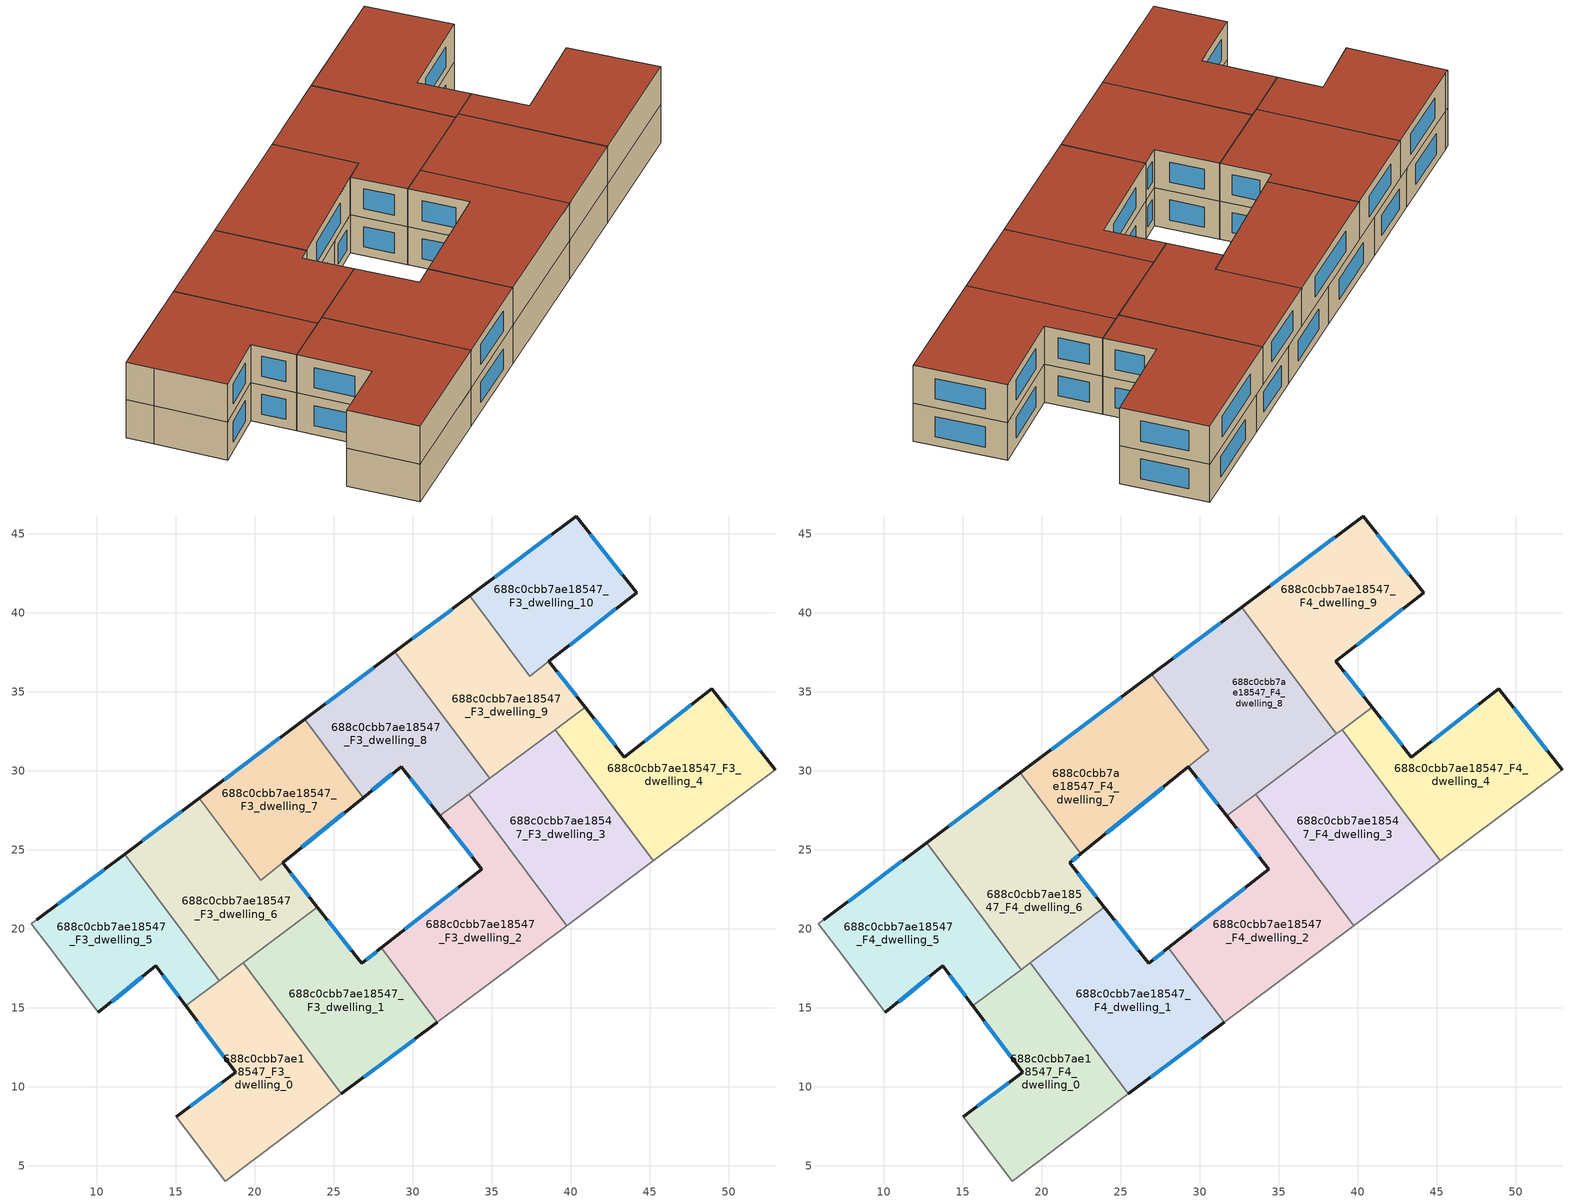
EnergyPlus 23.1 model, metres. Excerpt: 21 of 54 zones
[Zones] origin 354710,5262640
688c0cbb7ae18547_F3_dwelling_0
 floor to 688c0cbb7ae18547_F2_dwelling_0 (EU_floor_Construction): 19.28,17.85 25.49,9.54 18.12,4.03 15.05,8.1 18.8,10.91 15.63,15.12 z9
 wall outside (EU_wall_Construction): 15.63,15.12 18.8,10.91 15.05,8.1 z9:12
 wall adiabatic (EU_wall_Construction): 15.05,8.1 18.12,4.03 25.49,9.54 z9:12
 wall to 688c0cbb7ae18547_F3_dwelling_1 (EU_wall_Construction): 25.49,9.54 19.28,17.85 z9:12
 wall to 688c0cbb7ae18547_F3_dwelling_5 (EU_wall_Construction): 17.76,16.71 15.63,15.12 z9:12
 wall to 688c0cbb7ae18547_F3_dwelling_6 (EU_wall_Construction): 19.28,17.85 17.76,16.71 z9:12
 window (EU_Window_Construction): 17.92,10.25 15.93,8.76 / 16.37,14.13 18.05,11.9 z9.7:11.3
688c0cbb7ae18547_F3_dwelling_1
 floor to 688c0cbb7ae18547_F2_dwelling_1 (EU_floor_Construction): 28.01,18.78 31.54,14.07 25.49,9.54 19.28,17.85 23.97,21.36 26.76,17.81 z9
 wall outside (EU_wall_Construction): 25.49,9.54 31.54,14.07 / 28.01,18.78 26.76,17.81 23.97,21.36 z9:12
 wall to 688c0cbb7ae18547_F3_dwelling_2 (EU_wall_Construction): 31.54,14.07 28.01,18.78 z9:12
 wall to 688c0cbb7ae18547_F3_dwelling_6 (EU_wall_Construction): 23.97,21.36 19.28,17.85 z9:12
 window (EU_Window_Construction): 26.91,10.6 30.12,13 / 26.11,18.64 24.63,20.52 / 27.72,18.55 27.05,18.04 z9.7:11.3
688c0cbb7ae18547_F3_dwelling_10
 floor to 688c0cbb7ae18547_F2_dwelling_10 (EU_floor_Construction): 40.35,46.12 44.16,41.25 37.39,35.98 33.6,41.06 z9
 wall outside (EU_wall_Construction): 38.62,36.94 44.16,41.25 40.35,46.12 33.6,41.06 z9:12
 wall to 688c0cbb7ae18547_F3_dwelling_9 (EU_wall_Construction): 33.6,41.06 37.39,35.98 38.62,36.94 z9:12
 window (EU_Window_Construction): 38.76,44.93 35.18,42.25 / 43.27,42.39 41.24,44.97 / 39.92,37.95 42.86,40.24 z9.7:11.3
688c0cbb7ae18547_F3_dwelling_2
 floor to 688c0cbb7ae18547_F2_dwelling_2 (EU_floor_Construction): 33.53,28.51 39.74,20.2 31.54,14.07 28.01,18.78 34.38,23.76 31.72,27.15 z9
 wall outside (EU_wall_Construction): 31.72,27.15 34.38,23.76 28.01,18.78 z9:12
 wall to 688c0cbb7ae18547_F3_dwelling_3 (EU_wall_Construction): 39.74,20.2 33.53,28.51 z9:12
 wall adiabatic (EU_wall_Construction): 31.54,14.07 39.74,20.2 z9:12
 wall to 688c0cbb7ae18547_F3_dwelling_8 (EU_wall_Construction): 33.53,28.51 31.72,27.15 z9:12
 window (EU_Window_Construction): 32.89,22.59 29.51,19.95 / 32.34,26.35 33.76,24.55 z9.7:11.3
688c0cbb7ae18547_F3_dwelling_3
 floor to 688c0cbb7ae18547_F2_dwelling_3 (EU_floor_Construction): 39.01,32.6 45.22,24.3 39.74,20.2 33.53,28.51 z9
 wall to 688c0cbb7ae18547_F3_dwelling_4 (EU_wall_Construction): 45.22,24.3 39.01,32.6 z9:12
 wall adiabatic (EU_wall_Construction): 39.74,20.2 45.22,24.3 z9:12
 wall to 688c0cbb7ae18547_F3_dwelling_9 (EU_wall_Construction): 39.01,32.6 34.86,29.5 z9:12
 wall to 688c0cbb7ae18547_F3_dwelling_8 (EU_wall_Construction): 34.86,29.5 33.53,28.51 z9:12
688c0cbb7ae18547_F3_dwelling_4
 floor to 688c0cbb7ae18547_F2_dwelling_4 (EU_floor_Construction): 48.92,35.17 52.94,30.07 45.22,24.3 39.01,32.6 40.91,34.02 43.39,30.86 z9
 wall outside (EU_wall_Construction): 52.94,30.07 48.92,35.17 43.39,30.86 40.91,34.02 z9:12
 wall adiabatic (EU_wall_Construction): 45.22,24.3 52.94,30.07 z9:12
 wall to 688c0cbb7ae18547_F3_dwelling_9 (EU_wall_Construction): 40.91,34.02 39.01,32.6 z9:12
 window (EU_Window_Construction): 52,31.27 49.87,33.97 / 42.81,31.6 41.49,33.28 / 47.62,34.16 44.69,31.87 z9.7:11.3
688c0cbb7ae18547_F3_dwelling_5
 floor to 688c0cbb7ae18547_F2_dwelling_5 (EU_floor_Construction): 11.77,24.72 17.76,16.71 15.63,15.12 13.73,17.64 10.09,14.7 7.02,18.79 5.86,20.32 6.22,20.56 z9
 wall outside (EU_wall_Construction): 11.77,24.72 6.22,20.56 / 10.09,14.7 13.73,17.64 15.63,15.12 z9:12
 wall adiabatic (EU_wall_Construction): 6.22,20.56 5.86,20.32 7.02,18.79 10.09,14.7 z9:12
 wall to 688c0cbb7ae18547_F3_dwelling_6 (EU_wall_Construction): 17.76,16.71 11.77,24.72 z9:12
 window (EU_Window_Construction): 10.46,23.74 7.52,21.54 / 14.17,17.05 15.18,15.71 / 10.94,15.39 12.87,16.95 z9.7:11.3
688c0cbb7ae18547_F3_dwelling_6
 floor to 688c0cbb7ae18547_F2_dwelling_6 (EU_floor_Construction): 21.76,24.17 23.97,21.36 17.76,16.71 11.77,24.72 16.5,28.26 20.39,23.06 z9
 wall outside (EU_wall_Construction): 16.5,28.26 11.77,24.72 / 23.97,21.36 21.76,24.17 z9:12
 wall to 688c0cbb7ae18547_F3_dwelling_7 (EU_wall_Construction): 21.76,24.17 20.39,23.06 16.5,28.26 z9:12
 window (EU_Window_Construction): 15.39,27.43 12.88,25.55 / 23.45,22.02 22.28,23.51 z9.7:11.3
688c0cbb7ae18547_F3_dwelling_7
 floor to 688c0cbb7ae18547_F2_dwelling_7 (EU_floor_Construction): 23.16,33.25 26.86,28.3 20.39,23.06 16.5,28.26 z9
 wall outside (EU_wall_Construction): 23.16,33.25 16.5,28.26 / 21.77,24.17 26.86,28.3 z9:12
 wall to 688c0cbb7ae18547_F3_dwelling_8 (EU_wall_Construction): 26.86,28.3 23.16,33.25 z9:12
 window (EU_Window_Construction): 21.59,32.07 18.06,29.43 / 22.96,25.14 25.66,27.33 z9.7:11.3
 ceiling adiabatic (EU_roof_Construction): 22.47,24.74 20.39,23.06 26.86,28.3 23.16,33.25 16.5,28.26 18.64,29.86 z12
688c0cbb7ae18547_F3_dwelling_8
 floor to 688c0cbb7ae18547_F2_dwelling_8 (EU_floor_Construction): 28.87,37.52 34.86,29.5 31.72,27.15 29.28,30.25 26.86,28.3 23.16,33.25 z9
 wall outside (EU_wall_Construction): 26.86,28.3 29.28,30.25 31.72,27.15 / 28.87,37.52 23.16,33.25 z9:12
 wall to 688c0cbb7ae18547_F3_dwelling_9 (EU_wall_Construction): 34.86,29.5 28.87,37.52 z9:12
 window (EU_Window_Construction): 29.85,29.53 31.14,27.88 / 27.43,28.76 28.71,29.8 / 27.53,36.52 24.5,34.25 z9.7:11.3
688c0cbb7ae18547_F3_dwelling_9
 floor to 688c0cbb7ae18547_F2_dwelling_9 (EU_floor_Construction): 38.62,36.94 40.91,34.02 34.86,29.5 28.87,37.52 33.6,41.06 37.39,35.98 z9
 wall outside (EU_wall_Construction): 33.6,41.06 28.87,37.52 / 40.91,34.02 38.62,36.94 z9:12
 window (EU_Window_Construction): 32.49,40.23 29.98,38.35 / 40.37,34.71 39.16,36.25 z9.7:11.3
688c0cbb7ae18547_F4_dwelling_0
 floor to 688c0cbb7ae18547_F3_dwelling_0 (EU_floor_Construction): 19.28,17.85 25.49,9.54 18.12,4.03 15.05,8.1 18.8,10.91 15.63,15.12 z12
 wall outside (EU_wall_Construction): 15.63,15.12 18.8,10.91 15.05,8.1 z12:15
 wall adiabatic (EU_wall_Construction): 15.05,8.1 18.12,4.03 25.49,9.54 z12:15
 wall to 688c0cbb7ae18547_F4_dwelling_1 (EU_wall_Construction): 25.49,9.54 19.28,17.85 z12:15
 wall to 688c0cbb7ae18547_F4_dwelling_5 (EU_wall_Construction): 18.7,17.42 15.63,15.12 z12:15
 wall to 688c0cbb7ae18547_F4_dwelling_6 (EU_wall_Construction): 19.28,17.85 18.7,17.42 z12:15
 window (EU_Window_Construction): 17.92,10.25 15.93,8.76 / 16.37,14.13 18.05,11.9 z12.7:14.3
 roof outside (EU_roof_Construction): 25.49,9.54 19.28,17.85 15.63,15.12 18.8,10.91 15.05,8.1 18.12,4.03 z15
688c0cbb7ae18547_F4_dwelling_1
 floor to 688c0cbb7ae18547_F3_dwelling_1 (EU_floor_Construction): 28.01,18.78 31.54,14.07 25.49,9.54 19.28,17.85 23.97,21.36 26.76,17.81 z12
 wall outside (EU_wall_Construction): 25.49,9.54 31.54,14.07 / 28.01,18.78 26.76,17.81 23.97,21.36 z12:15
 wall to 688c0cbb7ae18547_F4_dwelling_2 (EU_wall_Construction): 31.54,14.07 28.01,18.78 z12:15
 wall to 688c0cbb7ae18547_F4_dwelling_6 (EU_wall_Construction): 23.97,21.36 19.28,17.85 z12:15
 window (EU_Window_Construction): 26.91,10.6 30.12,13 / 26.11,18.64 24.63,20.52 / 27.72,18.55 27.05,18.04 z12.7:14.3
 roof outside (EU_roof_Construction): 31.54,14.07 28.01,18.78 26.76,17.81 23.97,21.36 19.28,17.85 25.49,9.54 z15
688c0cbb7ae18547_F4_dwelling_2
 floor to 688c0cbb7ae18547_F3_dwelling_2 (EU_floor_Construction): 33.53,28.51 39.74,20.2 31.54,14.07 28.01,18.78 34.38,23.76 31.72,27.15 z12
 wall outside (EU_wall_Construction): 31.72,27.15 34.38,23.76 28.01,18.78 z12:15
 wall to 688c0cbb7ae18547_F4_dwelling_3 (EU_wall_Construction): 39.74,20.2 33.53,28.51 z12:15
 wall adiabatic (EU_wall_Construction): 31.54,14.07 39.74,20.2 z12:15
 wall to 688c0cbb7ae18547_F4_dwelling_8 (EU_wall_Construction): 33.53,28.51 31.72,27.15 z12:15
 window (EU_Window_Construction): 32.89,22.59 29.51,19.95 / 32.34,26.35 33.76,24.55 z12.7:14.3
 roof outside (EU_roof_Construction): 39.74,20.2 33.53,28.51 31.72,27.15 34.38,23.76 28.01,18.78 31.54,14.07 z15
688c0cbb7ae18547_F4_dwelling_3
 floor to 688c0cbb7ae18547_F3_dwelling_3 (EU_floor_Construction): 39.01,32.6 45.22,24.3 39.74,20.2 33.53,28.51 z12
 wall to 688c0cbb7ae18547_F4_dwelling_4 (EU_wall_Construction): 45.22,24.3 39.01,32.6 z12:15
 wall adiabatic (EU_wall_Construction): 39.74,20.2 45.22,24.3 z12:15
 wall to 688c0cbb7ae18547_F4_dwelling_9 (EU_wall_Construction): 39.01,32.6 38.65,32.33 z12:15
 wall to 688c0cbb7ae18547_F4_dwelling_8 (EU_wall_Construction): 38.65,32.33 33.53,28.51 z12:15
 roof outside (EU_roof_Construction): 45.22,24.3 39.01,32.6 33.53,28.51 39.74,20.2 z15
688c0cbb7ae18547_F4_dwelling_4
 floor to 688c0cbb7ae18547_F3_dwelling_4 (EU_floor_Construction): 48.92,35.17 52.94,30.07 45.22,24.3 39.01,32.6 40.91,34.02 43.39,30.86 z12
 wall outside (EU_wall_Construction): 52.94,30.07 48.92,35.17 43.39,30.86 40.91,34.02 z12:15
 wall adiabatic (EU_wall_Construction): 45.22,24.3 52.94,30.07 z12:15
 wall to 688c0cbb7ae18547_F4_dwelling_9 (EU_wall_Construction): 40.91,34.02 39.01,32.6 z12:15
 window (EU_Window_Construction): 52,31.27 49.87,33.97 / 42.81,31.6 41.49,33.28 / 47.62,34.16 44.69,31.87 z12.7:14.3
 roof outside (EU_roof_Construction): 52.94,30.07 48.92,35.17 43.39,30.86 40.91,34.02 39.01,32.6 45.22,24.3 z15
688c0cbb7ae18547_F4_dwelling_5
 floor to 688c0cbb7ae18547_F3_dwelling_5 (EU_floor_Construction): 11.77,24.72 17.76,16.71 15.63,15.12 13.73,17.64 10.09,14.7 7.02,18.79 5.86,20.32 6.22,20.56 z12
 floor to 688c0cbb7ae18547_F3_dwelling_6 (EU_floor_Construction): 12.71,25.43 18.7,17.42 17.76,16.71 11.77,24.72 z12
 wall outside (EU_wall_Construction): 12.71,25.43 6.22,20.56 / 10.09,14.7 13.73,17.64 15.63,15.12 z12:15
 wall adiabatic (EU_wall_Construction): 6.22,20.56 5.86,20.32 7.02,18.79 10.09,14.7 z12:15
 wall to 688c0cbb7ae18547_F4_dwelling_6 (EU_wall_Construction): 18.71,17.42 12.71,25.43 z12:15
 window (EU_Window_Construction): 11.19,24.28 7.74,21.71 / 14.17,17.05 15.18,15.71 / 10.94,15.39 12.87,16.95 z12.7:14.3
 roof outside (EU_roof_Construction): 18.71,17.42 12.71,25.43 6.22,20.56 5.86,20.32 7.02,18.79 10.09,14.7 13.73,17.64 15.63,15.12 z15
688c0cbb7ae18547_F4_dwelling_6
 floor to 688c0cbb7ae18547_F3_dwelling_6 (EU_floor_Construction): 21.76,24.17 23.97,21.36 18.7,17.42 12.71,25.43 16.5,28.26 20.39,23.06 z12
 floor to 688c0cbb7ae18547_F3_dwelling_7 (EU_floor_Construction): 18.64,29.86 22.47,24.74 20.39,23.06 16.5,28.26 z12
 wall outside (EU_wall_Construction): 23.97,21.36 21.76,24.17 22.47,24.74 / 18.64,29.86 12.71,25.43 z12:15
 wall to 688c0cbb7ae18547_F4_dwelling_7 (EU_wall_Construction): 22.47,24.74 18.64,29.86 z12:15
 window (EU_Window_Construction): 23.45,22.02 22.28,23.51 / 17.25,28.82 14.11,26.47 / 21.93,24.3 22.3,24.61 z12.7:14.3
 roof outside (EU_roof_Construction): 23.97,21.36 21.76,24.17 22.47,24.74 18.64,29.86 12.71,25.43 18.71,17.42 z15
688c0cbb7ae18547_F4_dwelling_7
 floor adiabatic (EU_floor_Construction): 23.16,33.25 26.86,28.3 22.47,24.74 18.64,29.86 z12
 floor to 688c0cbb7ae18547_F3_dwelling_8 (EU_floor_Construction): 26.98,36.1 30.57,31.3 26.86,28.3 23.16,33.25 z12
 wall outside (EU_wall_Construction): 26.98,36.11 18.64,29.86 / 22.47,24.74 29.28,30.26 z12:15
 wall to 688c0cbb7ae18547_F4_dwelling_8 (EU_wall_Construction): 29.28,30.26 30.57,31.3 26.98,36.11 z12:15
 window (EU_Window_Construction): 25.02,34.64 20.6,31.33 / 24.07,26.04 27.68,28.96 z12.7:14.3
 roof outside (EU_roof_Construction): 30.57,31.3 26.98,36.11 18.64,29.86 22.47,24.74 z15
688c0cbb7ae18547_F4_dwelling_8
 floor to 688c0cbb7ae18547_F3_dwelling_8 (EU_floor_Construction): 28.87,37.52 34.86,29.5 31.72,27.15 29.28,30.25 30.57,31.3 26.98,36.1 z12
 floor to 688c0cbb7ae18547_F3_dwelling_9 (EU_floor_Construction): 32.65,40.35 38.65,32.33 34.86,29.5 28.87,37.52 z12
 wall outside (EU_wall_Construction): 32.65,40.35 26.98,36.11 / 29.28,30.25 31.72,27.15 z12:15
 wall to 688c0cbb7ae18547_F4_dwelling_9 (EU_wall_Construction): 38.65,32.33 32.65,40.35 z12:15
 window (EU_Window_Construction): 31.32,39.35 28.31,37.1 / 29.85,29.53 31.14,27.88 z12.7:14.3
 roof outside (EU_roof_Construction): 38.65,32.33 32.65,40.35 26.98,36.11 30.57,31.3 29.28,30.25 31.72,27.15 z15
688c0cbb7ae18547_F4_dwelling_9
 floor to 688c0cbb7ae18547_F3_dwelling_10 (EU_floor_Construction): 40.35,46.12 44.16,41.25 37.39,35.98 33.6,41.06 z12
 floor to 688c0cbb7ae18547_F3_dwelling_9 (EU_floor_Construction): 38.62,36.94 40.91,34.02 38.65,32.33 32.65,40.35 33.6,41.06 37.39,35.98 z12
 wall outside (EU_wall_Construction): 40.91,34.02 38.62,36.94 44.16,41.25 40.35,46.12 32.65,40.35 z12:15
 window (EU_Window_Construction): 40.37,34.71 39.16,36.25 / 38.54,44.76 34.46,41.71 / 43.27,42.39 41.24,44.97 / 39.92,37.95 42.86,40.24 z12.7:14.3
 roof outside (EU_roof_Construction): 40.91,34.02 38.62,36.94 44.16,41.25 40.35,46.12 32.65,40.35 38.65,32.33 z15
[Building]
EU S2 Campaign: North Axis=0; Terrain=City; Solar Distribution=FullExterior
[Site:Location]
Budapest.Ferenc.Liszt.Intl.AP: Latitude=47.437; Longitude=19.256; Time Zone=1; Elevation=185
[SizingPeriod:WeatherFileDays]
AnnualSizingPeriod: Begin Month=1; Begin Day of Month=1; End Month=12; End Day of Month=31; Day of Week for Start Day=Monday; Use Weather File Daylight Saving Period=No; Use Weather File Rain and Snow Indicators=No
[MATERIAL]
EU_InternalMass_Material: Roughness=MediumRough; Thickness=0.1; Conductivity=1; Density=1800; Specific Heat=900; Thermal Absorptance=0.9; Solar Absorptance=0.7; Visible Absorptance=0.7
[MATERIAL:NOMASS] Roughness=MediumRough; Thermal Absorptance=0.9; Solar Absorptance=0.7; Visible Absorptance=0.7
Name | Thermal Resistance
EU_wall_NoMass | 0.832559
EU_roof_NoMass | 1.39638
EU_floor_NoMass | 0.872794
[WINDOWMATERIAL:SIMPLEGLAZINGSYSTEM]
EU_Window_SimpleGlazing: UFactor=2.79869; Solar Heat Gain Coefficient=0.75; Visible Transmittance=0.75
[CONSTRUCTION]
EU_wall_Construction: EU_wall_NoMass
EU_roof_Construction: EU_roof_NoMass
EU_floor_Construction: EU_floor_NoMass
EU_Window_Construction: EU_Window_SimpleGlazing
EU_InternalMass_Construction: EU_InternalMass_Material
[ZONE] Type=1; Multiplier=1; Ceiling Height=autocalculate; Floor Area=autocalculate; Part of Total Floor Area=Yes
Name | Volume
688c0cbb7ae18547_F3_dwelling_0; 688c0cbb7ae18547_F4_dwelling_0 | 212.849
688c0cbb7ae18547_F3_dwelling_1; 688c0cbb7ae18547_F4_dwelling_1 | 212.875
688c0cbb7ae18547_F3_dwelling_10 | 159.694
688c0cbb7ae18547_F3_dwelling_2; 688c0cbb7ae18547_F4_dwelling_2 | 212.878
688c0cbb7ae18547_F3_dwelling_3; 688c0cbb7ae18547_F4_dwelling_3 | 212.874
688c0cbb7ae18547_F3_dwelling_4; 688c0cbb7ae18547_F4_dwelling_4 | 212.853
688c0cbb7ae18547_F3_dwelling_5 | 177.397
688c0cbb7ae18547_F4_dwelling_5 | 212.871
688c0cbb7ae18547_F3_dwelling_6 | 196.616
688c0cbb7ae18547_F4_dwelling_6 | 212.856
688c0cbb7ae18547_F3_dwelling_7 | 158.168
688c0cbb7ae18547_F4_dwelling_7 | 193.563
688c0cbb7ae18547_F3_dwelling_8 | 177.402
688c0cbb7ae18547_F4_dwelling_8 | 232.188
688c0cbb7ae18547_F3_dwelling_9 | 195.081
688c0cbb7ae18547_F4_dwelling_9 | 212.866
[INTERNALMASS] Construction=EU_InternalMass_Construction
Name | Zone or ZoneList | Surface Area
688c0cbb7ae18547_F3_dwelling_0_EU_InternalMass | 688c0cbb7ae18547_F3_dwelling_0 | 70.9497
688c0cbb7ae18547_F3_dwelling_1_EU_InternalMass | 688c0cbb7ae18547_F3_dwelling_1 | 70.9583
688c0cbb7ae18547_F3_dwelling_2_EU_InternalMass | 688c0cbb7ae18547_F3_dwelling_2 | 70.9593
688c0cbb7ae18547_F3_dwelling_3_EU_InternalMass | 688c0cbb7ae18547_F3_dwelling_3 | 70.9579
688c0cbb7ae18547_F3_dwelling_4_EU_InternalMass | 688c0cbb7ae18547_F3_dwelling_4 | 70.9509
688c0cbb7ae18547_F3_dwelling_5_EU_InternalMass | 688c0cbb7ae18547_F3_dwelling_5 | 59.1323
688c0cbb7ae18547_F3_dwelling_6_EU_InternalMass | 688c0cbb7ae18547_F3_dwelling_6 | 65.5346
688c0cbb7ae18547_F3_dwelling_7_EU_InternalMass | 688c0cbb7ae18547_F3_dwelling_7 | 52.7254
688c0cbb7ae18547_F3_dwelling_8_EU_InternalMass | 688c0cbb7ae18547_F3_dwelling_8 | 59.1342
688c0cbb7ae18547_F3_dwelling_9_EU_InternalMass | 688c0cbb7ae18547_F3_dwelling_9 | 65.0255
688c0cbb7ae18547_F3_dwelling_10_EU_InternalMass | 688c0cbb7ae18547_F3_dwelling_10 | 53.2332
688c0cbb7ae18547_F4_dwelling_0_EU_InternalMass | 688c0cbb7ae18547_F4_dwelling_0 | 70.9497
688c0cbb7ae18547_F4_dwelling_1_EU_InternalMass | 688c0cbb7ae18547_F4_dwelling_1 | 70.9583
688c0cbb7ae18547_F4_dwelling_2_EU_InternalMass | 688c0cbb7ae18547_F4_dwelling_2 | 70.9593
688c0cbb7ae18547_F4_dwelling_3_EU_InternalMass | 688c0cbb7ae18547_F4_dwelling_3 | 70.9579
688c0cbb7ae18547_F4_dwelling_4_EU_InternalMass | 688c0cbb7ae18547_F4_dwelling_4 | 70.9509
688c0cbb7ae18547_F4_dwelling_5_EU_InternalMass | 688c0cbb7ae18547_F4_dwelling_5 | 70.957
688c0cbb7ae18547_F4_dwelling_6_EU_InternalMass | 688c0cbb7ae18547_F4_dwelling_6 | 70.952
688c0cbb7ae18547_F4_dwelling_7_EU_InternalMass | 688c0cbb7ae18547_F4_dwelling_7 | 64.5223
688c0cbb7ae18547_F4_dwelling_8_EU_InternalMass | 688c0cbb7ae18547_F4_dwelling_8 | 77.3939
688c0cbb7ae18547_F4_dwelling_9_EU_InternalMass | 688c0cbb7ae18547_F4_dwelling_9 | 70.9552
[OTHEREQUIPMENT] Fuel Type=Electricity; Design Level Calculation Method=Watts/Area; Power per Zone Floor Area=1; Fraction Latent=0; Fraction Radiant=0; Fraction Lost=0; Carbon Dioxide Generation Rate=0; EndUse Subcategory=EU_Step8_InternalGains
Name | Zone or ZoneList or Space or SpaceList | Schedule
EU_Step8_InternalGain_688c0cbb7ae18547_F3_dwelling_0_f000 | 688c0cbb7ae18547_F3_dwelling_0 | EU_Step8_GainSchedule_688c0cbb7ae18547_F3_dwelling_0_f000
EU_Step8_InternalGain_688c0cbb7ae18547_F3_dwelling_1_f000 | 688c0cbb7ae18547_F3_dwelling_1 | EU_Step8_GainSchedule_688c0cbb7ae18547_F3_dwelling_1_f000
EU_Step8_InternalGain_688c0cbb7ae18547_F3_dwelling_2_f000 | 688c0cbb7ae18547_F3_dwelling_2 | EU_Step8_GainSchedule_688c0cbb7ae18547_F3_dwelling_2_f000
EU_Step8_InternalGain_688c0cbb7ae18547_F3_dwelling_3_f000 | 688c0cbb7ae18547_F3_dwelling_3 | EU_Step8_GainSchedule_688c0cbb7ae18547_F3_dwelling_3_f000
EU_Step8_InternalGain_688c0cbb7ae18547_F3_dwelling_4_f000 | 688c0cbb7ae18547_F3_dwelling_4 | EU_Step8_GainSchedule_688c0cbb7ae18547_F3_dwelling_4_f000
EU_Step8_InternalGain_688c0cbb7ae18547_F3_dwelling_5_f000 | 688c0cbb7ae18547_F3_dwelling_5 | EU_Step8_GainSchedule_688c0cbb7ae18547_F3_dwelling_5_f000
EU_Step8_InternalGain_688c0cbb7ae18547_F3_dwelling_6_f000 | 688c0cbb7ae18547_F3_dwelling_6 | EU_Step8_GainSchedule_688c0cbb7ae18547_F3_dwelling_6_f000
EU_Step8_InternalGain_688c0cbb7ae18547_F3_dwelling_7_f000 | 688c0cbb7ae18547_F3_dwelling_7 | EU_Step8_GainSchedule_688c0cbb7ae18547_F3_dwelling_7_f000
EU_Step8_InternalGain_688c0cbb7ae18547_F3_dwelling_8_f000 | 688c0cbb7ae18547_F3_dwelling_8 | EU_Step8_GainSchedule_688c0cbb7ae18547_F3_dwelling_8_f000
EU_Step8_InternalGain_688c0cbb7ae18547_F3_dwelling_9_f000 | 688c0cbb7ae18547_F3_dwelling_9 | EU_Step8_GainSchedule_688c0cbb7ae18547_F3_dwelling_9_f000
EU_Step8_InternalGain_688c0cbb7ae18547_F3_dwelling_10_f000 | 688c0cbb7ae18547_F3_dwelling_10 | EU_Step8_GainSchedule_688c0cbb7ae18547_F3_dwelling_10_f000
EU_Step8_InternalGain_688c0cbb7ae18547_F4_dwelling_0_f000 | 688c0cbb7ae18547_F4_dwelling_0 | EU_Step8_GainSchedule_688c0cbb7ae18547_F4_dwelling_0_f000
EU_Step8_InternalGain_688c0cbb7ae18547_F4_dwelling_1_f000 | 688c0cbb7ae18547_F4_dwelling_1 | EU_Step8_GainSchedule_688c0cbb7ae18547_F4_dwelling_1_f000
EU_Step8_InternalGain_688c0cbb7ae18547_F4_dwelling_2_f000 | 688c0cbb7ae18547_F4_dwelling_2 | EU_Step8_GainSchedule_688c0cbb7ae18547_F4_dwelling_2_f000
EU_Step8_InternalGain_688c0cbb7ae18547_F4_dwelling_3_f000 | 688c0cbb7ae18547_F4_dwelling_3 | EU_Step8_GainSchedule_688c0cbb7ae18547_F4_dwelling_3_f000
EU_Step8_InternalGain_688c0cbb7ae18547_F4_dwelling_4_f000 | 688c0cbb7ae18547_F4_dwelling_4 | EU_Step8_GainSchedule_688c0cbb7ae18547_F4_dwelling_4_f000
EU_Step8_InternalGain_688c0cbb7ae18547_F4_dwelling_5_f000 | 688c0cbb7ae18547_F4_dwelling_5 | EU_Step8_GainSchedule_688c0cbb7ae18547_F4_dwelling_5_f000
EU_Step8_InternalGain_688c0cbb7ae18547_F4_dwelling_6_f000 | 688c0cbb7ae18547_F4_dwelling_6 | EU_Step8_GainSchedule_688c0cbb7ae18547_F4_dwelling_6_f000
EU_Step8_InternalGain_688c0cbb7ae18547_F4_dwelling_7_f000 | 688c0cbb7ae18547_F4_dwelling_7 | EU_Step8_GainSchedule_688c0cbb7ae18547_F4_dwelling_7_f000
EU_Step8_InternalGain_688c0cbb7ae18547_F4_dwelling_8_f000 | 688c0cbb7ae18547_F4_dwelling_8 | EU_Step8_GainSchedule_688c0cbb7ae18547_F4_dwelling_8_f000
EU_Step8_InternalGain_688c0cbb7ae18547_F4_dwelling_9_f000 | 688c0cbb7ae18547_F4_dwelling_9 | EU_Step8_GainSchedule_688c0cbb7ae18547_F4_dwelling_9_f000
[ZONEVENTILATION:DESIGNFLOWRATE] Schedule=EU_AlwaysOn; Design Flow Rate Calculation Method=AirChanges/Hour; Air Changes per Hour=0.475469; Ventilation Type=Natural; Fan Pressure Rise=0; Fan Total Efficiency=1; Constant Term Coefficient=1; Temperature Term Coefficient=0; Velocity Term Coefficient=0; Velocity Squared Term Coefficient=0; Minimum Indoor Temperature=-100; Maximum Indoor Temperature=100; Delta Temperature=-100; Minimum Outdoor Temperature=-100; Maximum Outdoor Temperature=100; Maximum Wind Speed=40
Name | Zone or ZoneList or Space or SpaceList
EU_ConstantAir_688c0cbb7ae18547_F3_dwelling_0 | 688c0cbb7ae18547_F3_dwelling_0
EU_ConstantAir_688c0cbb7ae18547_F3_dwelling_1 | 688c0cbb7ae18547_F3_dwelling_1
EU_ConstantAir_688c0cbb7ae18547_F3_dwelling_2 | 688c0cbb7ae18547_F3_dwelling_2
EU_ConstantAir_688c0cbb7ae18547_F3_dwelling_3 | 688c0cbb7ae18547_F3_dwelling_3
EU_ConstantAir_688c0cbb7ae18547_F3_dwelling_4 | 688c0cbb7ae18547_F3_dwelling_4
EU_ConstantAir_688c0cbb7ae18547_F3_dwelling_5 | 688c0cbb7ae18547_F3_dwelling_5
EU_ConstantAir_688c0cbb7ae18547_F3_dwelling_6 | 688c0cbb7ae18547_F3_dwelling_6
EU_ConstantAir_688c0cbb7ae18547_F3_dwelling_7 | 688c0cbb7ae18547_F3_dwelling_7
EU_ConstantAir_688c0cbb7ae18547_F3_dwelling_8 | 688c0cbb7ae18547_F3_dwelling_8
EU_ConstantAir_688c0cbb7ae18547_F3_dwelling_9 | 688c0cbb7ae18547_F3_dwelling_9
EU_ConstantAir_688c0cbb7ae18547_F3_dwelling_10 | 688c0cbb7ae18547_F3_dwelling_10
EU_ConstantAir_688c0cbb7ae18547_F4_dwelling_0 | 688c0cbb7ae18547_F4_dwelling_0
EU_ConstantAir_688c0cbb7ae18547_F4_dwelling_1 | 688c0cbb7ae18547_F4_dwelling_1
EU_ConstantAir_688c0cbb7ae18547_F4_dwelling_2 | 688c0cbb7ae18547_F4_dwelling_2
EU_ConstantAir_688c0cbb7ae18547_F4_dwelling_3 | 688c0cbb7ae18547_F4_dwelling_3
EU_ConstantAir_688c0cbb7ae18547_F4_dwelling_4 | 688c0cbb7ae18547_F4_dwelling_4
EU_ConstantAir_688c0cbb7ae18547_F4_dwelling_5 | 688c0cbb7ae18547_F4_dwelling_5
EU_ConstantAir_688c0cbb7ae18547_F4_dwelling_6 | 688c0cbb7ae18547_F4_dwelling_6
EU_ConstantAir_688c0cbb7ae18547_F4_dwelling_7 | 688c0cbb7ae18547_F4_dwelling_7
EU_ConstantAir_688c0cbb7ae18547_F4_dwelling_8 | 688c0cbb7ae18547_F4_dwelling_8
EU_ConstantAir_688c0cbb7ae18547_F4_dwelling_9 | 688c0cbb7ae18547_F4_dwelling_9
[HVACTEMPLATE:THERMOSTAT] Constant Heating Setpoint=20; Constant Cooling Setpoint=50
EU_HeatOnly_688c0cbb7ae18547_F0_dwelling_0; EU_HeatOnly_688c0cbb7ae18547_F0_dwelling_1; EU_HeatOnly_688c0cbb7ae18547_F0_dwelling_2; EU_HeatOnly_688c0cbb7ae18547_F0_dwelling_3; EU_HeatOnly_688c0cbb7ae18547_F0_dwelling_4; EU_HeatOnly_688c0cbb7ae18547_F0_dwelling_5; EU_HeatOnly_688c0cbb7ae18547_F0_dwelling_6; EU_HeatOnly_688c0cbb7ae18547_F0_dwelling_7; EU_HeatOnly_688c0cbb7ae18547_F0_dwelling_8; EU_HeatOnly_688c0cbb7ae18547_F0_dwelling_9; EU_HeatOnly_688c0cbb7ae18547_F0_dwelling_10; EU_HeatOnly_688c0cbb7ae18547_F1_dwelling_0; EU_HeatOnly_688c0cbb7ae18547_F1_dwelling_1; EU_HeatOnly_688c0cbb7ae18547_F1_dwelling_2; EU_HeatOnly_688c0cbb7ae18547_F1_dwelling_3; EU_HeatOnly_688c0cbb7ae18547_F1_dwelling_4; EU_HeatOnly_688c0cbb7ae18547_F1_dwelling_5; EU_HeatOnly_688c0cbb7ae18547_F1_dwelling_6; EU_HeatOnly_688c0cbb7ae18547_F1_dwelling_7; EU_HeatOnly_688c0cbb7ae18547_F1_dwelling_8; EU_HeatOnly_688c0cbb7ae18547_F1_dwelling_9; EU_HeatOnly_688c0cbb7ae18547_F1_dwelling_10; EU_HeatOnly_688c0cbb7ae18547_F2_dwelling_0; EU_HeatOnly_688c0cbb7ae18547_F2_dwelling_1; EU_HeatOnly_688c0cbb7ae18547_F2_dwelling_2; EU_HeatOnly_688c0cbb7ae18547_F2_dwelling_3; EU_HeatOnly_688c0cbb7ae18547_F2_dwelling_4; EU_HeatOnly_688c0cbb7ae18547_F2_dwelling_5; EU_HeatOnly_688c0cbb7ae18547_F2_dwelling_6; EU_HeatOnly_688c0cbb7ae18547_F2_dwelling_7; EU_HeatOnly_688c0cbb7ae18547_F2_dwelling_8; EU_HeatOnly_688c0cbb7ae18547_F2_dwelling_9; EU_HeatOnly_688c0cbb7ae18547_F2_dwelling_10; EU_HeatOnly_688c0cbb7ae18547_F3_dwelling_0; EU_HeatOnly_688c0cbb7ae18547_F3_dwelling_1; EU_HeatOnly_688c0cbb7ae18547_F3_dwelling_2; EU_HeatOnly_688c0cbb7ae18547_F3_dwelling_3; EU_HeatOnly_688c0cbb7ae18547_F3_dwelling_4; EU_HeatOnly_688c0cbb7ae18547_F3_dwelling_5; EU_HeatOnly_688c0cbb7ae18547_F3_dwelling_6; EU_HeatOnly_688c0cbb7ae18547_F3_dwelling_7; EU_HeatOnly_688c0cbb7ae18547_F3_dwelling_8; EU_HeatOnly_688c0cbb7ae18547_F3_dwelling_9; EU_HeatOnly_688c0cbb7ae18547_F3_dwelling_10; EU_HeatOnly_688c0cbb7ae18547_F4_dwelling_0; EU_HeatOnly_688c0cbb7ae18547_F4_dwelling_1; EU_HeatOnly_688c0cbb7ae18547_F4_dwelling_2; EU_HeatOnly_688c0cbb7ae18547_F4_dwelling_3; EU_HeatOnly_688c0cbb7ae18547_F4_dwelling_4; EU_HeatOnly_688c0cbb7ae18547_F4_dwelling_5; EU_HeatOnly_688c0cbb7ae18547_F4_dwelling_6; EU_HeatOnly_688c0cbb7ae18547_F4_dwelling_7; EU_HeatOnly_688c0cbb7ae18547_F4_dwelling_8; EU_HeatOnly_688c0cbb7ae18547_F4_dwelling_9
[HVACTEMPLATE:ZONE:IDEALLOADSAIRSYSTEM] System Availability Schedule=EU_AlwaysOn; Maximum Heating Supply Air Temperature=50; Minimum Cooling Supply Air Temperature=13; Maximum Heating Supply Air Humidity Ratio=0.0156; Minimum Cooling Supply Air Humidity Ratio=0.0077; Heating Limit=NoLimit; Cooling Limit=NoLimit; Heating Availability Schedule=EU_AlwaysOn; Cooling Availability Schedule=EU_CoolingOff; Dehumidification Control Type=ConstantSensibleHeatRatio; Cooling Sensible Heat Ratio=0.7; Dehumidification Setpoint=60; Humidification Control Type=None; Humidification Setpoint=30; Outdoor Air Method=None; Outdoor Air Flow Rate per Person=0.00944; Outdoor Air Flow Rate per Zone Floor Area=0; Outdoor Air Flow Rate per Zone=0; Demand Controlled Ventilation Type=None; Outdoor Air Economizer Type=NoEconomizer; Heat Recovery Type=None; Sensible Heat Recovery Effectiveness=0.7; Latent Heat Recovery Effectiveness=0.65
Name | Template Thermostat
688c0cbb7ae18547_F3_dwelling_0 | EU_HeatOnly_688c0cbb7ae18547_F3_dwelling_0
688c0cbb7ae18547_F3_dwelling_1 | EU_HeatOnly_688c0cbb7ae18547_F3_dwelling_1
688c0cbb7ae18547_F3_dwelling_2 | EU_HeatOnly_688c0cbb7ae18547_F3_dwelling_2
688c0cbb7ae18547_F3_dwelling_3 | EU_HeatOnly_688c0cbb7ae18547_F3_dwelling_3
688c0cbb7ae18547_F3_dwelling_4 | EU_HeatOnly_688c0cbb7ae18547_F3_dwelling_4
688c0cbb7ae18547_F3_dwelling_5 | EU_HeatOnly_688c0cbb7ae18547_F3_dwelling_5
688c0cbb7ae18547_F3_dwelling_6 | EU_HeatOnly_688c0cbb7ae18547_F3_dwelling_6
688c0cbb7ae18547_F3_dwelling_7 | EU_HeatOnly_688c0cbb7ae18547_F3_dwelling_7
688c0cbb7ae18547_F3_dwelling_8 | EU_HeatOnly_688c0cbb7ae18547_F3_dwelling_8
688c0cbb7ae18547_F3_dwelling_9 | EU_HeatOnly_688c0cbb7ae18547_F3_dwelling_9
688c0cbb7ae18547_F3_dwelling_10 | EU_HeatOnly_688c0cbb7ae18547_F3_dwelling_10
688c0cbb7ae18547_F4_dwelling_0 | EU_HeatOnly_688c0cbb7ae18547_F4_dwelling_0
688c0cbb7ae18547_F4_dwelling_1 | EU_HeatOnly_688c0cbb7ae18547_F4_dwelling_1
688c0cbb7ae18547_F4_dwelling_2 | EU_HeatOnly_688c0cbb7ae18547_F4_dwelling_2
688c0cbb7ae18547_F4_dwelling_3 | EU_HeatOnly_688c0cbb7ae18547_F4_dwelling_3
688c0cbb7ae18547_F4_dwelling_4 | EU_HeatOnly_688c0cbb7ae18547_F4_dwelling_4
688c0cbb7ae18547_F4_dwelling_5 | EU_HeatOnly_688c0cbb7ae18547_F4_dwelling_5
688c0cbb7ae18547_F4_dwelling_6 | EU_HeatOnly_688c0cbb7ae18547_F4_dwelling_6
688c0cbb7ae18547_F4_dwelling_7 | EU_HeatOnly_688c0cbb7ae18547_F4_dwelling_7
688c0cbb7ae18547_F4_dwelling_8 | EU_HeatOnly_688c0cbb7ae18547_F4_dwelling_8
688c0cbb7ae18547_F4_dwelling_9 | EU_HeatOnly_688c0cbb7ae18547_F4_dwelling_9
[SIZING:ZONE] Zone Cooling Design Supply Air Temperature Input Method=SupplyAirTemperature; Zone Cooling Design Supply Air Temperature=13; Zone Heating Design Supply Air Temperature Input Method=SupplyAirTemperature; Zone Heating Design Supply Air Temperature=50; Zone Cooling Design Supply Air Humidity Ratio=0.008; Zone Heating Design Supply Air Humidity Ratio=0.008; Cooling Design Air Flow Method=DesignDay; Cooling Design Air Flow Rate=0; Cooling Minimum Air Flow per Zone Floor Area=0.000762; Cooling Minimum Air Flow=0; Cooling Minimum Air Flow Fraction=0.2; Heating Design Air Flow Method=DesignDay; Heating Design Air Flow Rate=0; Heating Maximum Air Flow per Zone Floor Area=0.002032; Heating Maximum Air Flow=0.141576; Heating Maximum Air Flow Fraction=0.3; Account for Dedicated Outdoor Air System=No; Dedicated Outdoor Air System Control Strategy=NeutralSupplyAir; Dedicated Outdoor Air Low Setpoint Temperature for Design=autosize; Dedicated Outdoor Air High Setpoint Temperature for Design=autosize; Zone Load Sizing Method=Sensible Load Only No Latent Load; Zone Latent Cooling Design Supply Air Humidity Ratio Input Method=HumidityRatioDifference; Zone Cooling Design Supply Air Humidity Ratio Difference=0.005; Zone Latent Heating Design Supply Air Humidity Ratio Input Method=HumidityRatioDifference; Zone Humidification Design Supply Air Humidity Ratio Difference=0.005
688c0cbb7ae18547_F3_dwelling_0; 688c0cbb7ae18547_F3_dwelling_1; 688c0cbb7ae18547_F3_dwelling_2; 688c0cbb7ae18547_F3_dwelling_3; 688c0cbb7ae18547_F3_dwelling_4; 688c0cbb7ae18547_F3_dwelling_5; 688c0cbb7ae18547_F3_dwelling_6; 688c0cbb7ae18547_F3_dwelling_7; 688c0cbb7ae18547_F3_dwelling_8; 688c0cbb7ae18547_F3_dwelling_9; 688c0cbb7ae18547_F3_dwelling_10; 688c0cbb7ae18547_F4_dwelling_0; 688c0cbb7ae18547_F4_dwelling_1; 688c0cbb7ae18547_F4_dwelling_2; 688c0cbb7ae18547_F4_dwelling_3; 688c0cbb7ae18547_F4_dwelling_4; 688c0cbb7ae18547_F4_dwelling_5; 688c0cbb7ae18547_F4_dwelling_6; 688c0cbb7ae18547_F4_dwelling_7; 688c0cbb7ae18547_F4_dwelling_8; 688c0cbb7ae18547_F4_dwelling_9
[SCHEDULE:CONSTANT]
Name | Hourly Value
EU_AlwaysOn | 1
EU_CoolingOff | 0
[SCHEDULE:FILE] Column Number=1; Rows to Skip at Top=0; Number of Hours of Data=8760; Column Separator=Comma; Interpolate to Timestep=No; Minutes per Item=60; Adjust Schedule for Daylight Savings=Yes
Name | File
EU_Step8_GainSchedule_688c0cbb7ae18547_F3_dwelling_0_f000 | ../../schedules/688c0cbb7ae18547/688c0cbb7ae18547_F3_dwelling_0_f000_gain.csv
EU_Step8_GainSchedule_688c0cbb7ae18547_F3_dwelling_1_f000 | ../../schedules/688c0cbb7ae18547/688c0cbb7ae18547_F3_dwelling_1_f000_gain.csv
EU_Step8_GainSchedule_688c0cbb7ae18547_F3_dwelling_2_f000 | ../../schedules/688c0cbb7ae18547/688c0cbb7ae18547_F3_dwelling_2_f000_gain.csv
EU_Step8_GainSchedule_688c0cbb7ae18547_F3_dwelling_3_f000 | ../../schedules/688c0cbb7ae18547/688c0cbb7ae18547_F3_dwelling_3_f000_gain.csv
EU_Step8_GainSchedule_688c0cbb7ae18547_F3_dwelling_4_f000 | ../../schedules/688c0cbb7ae18547/688c0cbb7ae18547_F3_dwelling_4_f000_gain.csv
EU_Step8_GainSchedule_688c0cbb7ae18547_F3_dwelling_5_f000 | ../../schedules/688c0cbb7ae18547/688c0cbb7ae18547_F3_dwelling_5_f000_gain.csv
EU_Step8_GainSchedule_688c0cbb7ae18547_F3_dwelling_6_f000 | ../../schedules/688c0cbb7ae18547/688c0cbb7ae18547_F3_dwelling_6_f000_gain.csv
EU_Step8_GainSchedule_688c0cbb7ae18547_F3_dwelling_7_f000 | ../../schedules/688c0cbb7ae18547/688c0cbb7ae18547_F3_dwelling_7_f000_gain.csv
EU_Step8_GainSchedule_688c0cbb7ae18547_F3_dwelling_8_f000 | ../../schedules/688c0cbb7ae18547/688c0cbb7ae18547_F3_dwelling_8_f000_gain.csv
EU_Step8_GainSchedule_688c0cbb7ae18547_F3_dwelling_9_f000 | ../../schedules/688c0cbb7ae18547/688c0cbb7ae18547_F3_dwelling_9_f000_gain.csv
EU_Step8_GainSchedule_688c0cbb7ae18547_F3_dwelling_10_f000 | ../../schedules/688c0cbb7ae18547/688c0cbb7ae18547_F3_dwelling_10_f000_gain.csv
EU_Step8_GainSchedule_688c0cbb7ae18547_F4_dwelling_0_f000 | ../../schedules/688c0cbb7ae18547/688c0cbb7ae18547_F4_dwelling_0_f000_gain.csv
EU_Step8_GainSchedule_688c0cbb7ae18547_F4_dwelling_1_f000 | ../../schedules/688c0cbb7ae18547/688c0cbb7ae18547_F4_dwelling_1_f000_gain.csv
EU_Step8_GainSchedule_688c0cbb7ae18547_F4_dwelling_2_f000 | ../../schedules/688c0cbb7ae18547/688c0cbb7ae18547_F4_dwelling_2_f000_gain.csv
EU_Step8_GainSchedule_688c0cbb7ae18547_F4_dwelling_3_f000 | ../../schedules/688c0cbb7ae18547/688c0cbb7ae18547_F4_dwelling_3_f000_gain.csv
EU_Step8_GainSchedule_688c0cbb7ae18547_F4_dwelling_4_f000 | ../../schedules/688c0cbb7ae18547/688c0cbb7ae18547_F4_dwelling_4_f000_gain.csv
EU_Step8_GainSchedule_688c0cbb7ae18547_F4_dwelling_5_f000 | ../../schedules/688c0cbb7ae18547/688c0cbb7ae18547_F4_dwelling_5_f000_gain.csv
EU_Step8_GainSchedule_688c0cbb7ae18547_F4_dwelling_6_f000 | ../../schedules/688c0cbb7ae18547/688c0cbb7ae18547_F4_dwelling_6_f000_gain.csv
EU_Step8_GainSchedule_688c0cbb7ae18547_F4_dwelling_7_f000 | ../../schedules/688c0cbb7ae18547/688c0cbb7ae18547_F4_dwelling_7_f000_gain.csv
EU_Step8_GainSchedule_688c0cbb7ae18547_F4_dwelling_8_f000 | ../../schedules/688c0cbb7ae18547/688c0cbb7ae18547_F4_dwelling_8_f000_gain.csv
EU_Step8_GainSchedule_688c0cbb7ae18547_F4_dwelling_9_f000 | ../../schedules/688c0cbb7ae18547/688c0cbb7ae18547_F4_dwelling_9_f000_gain.csv
